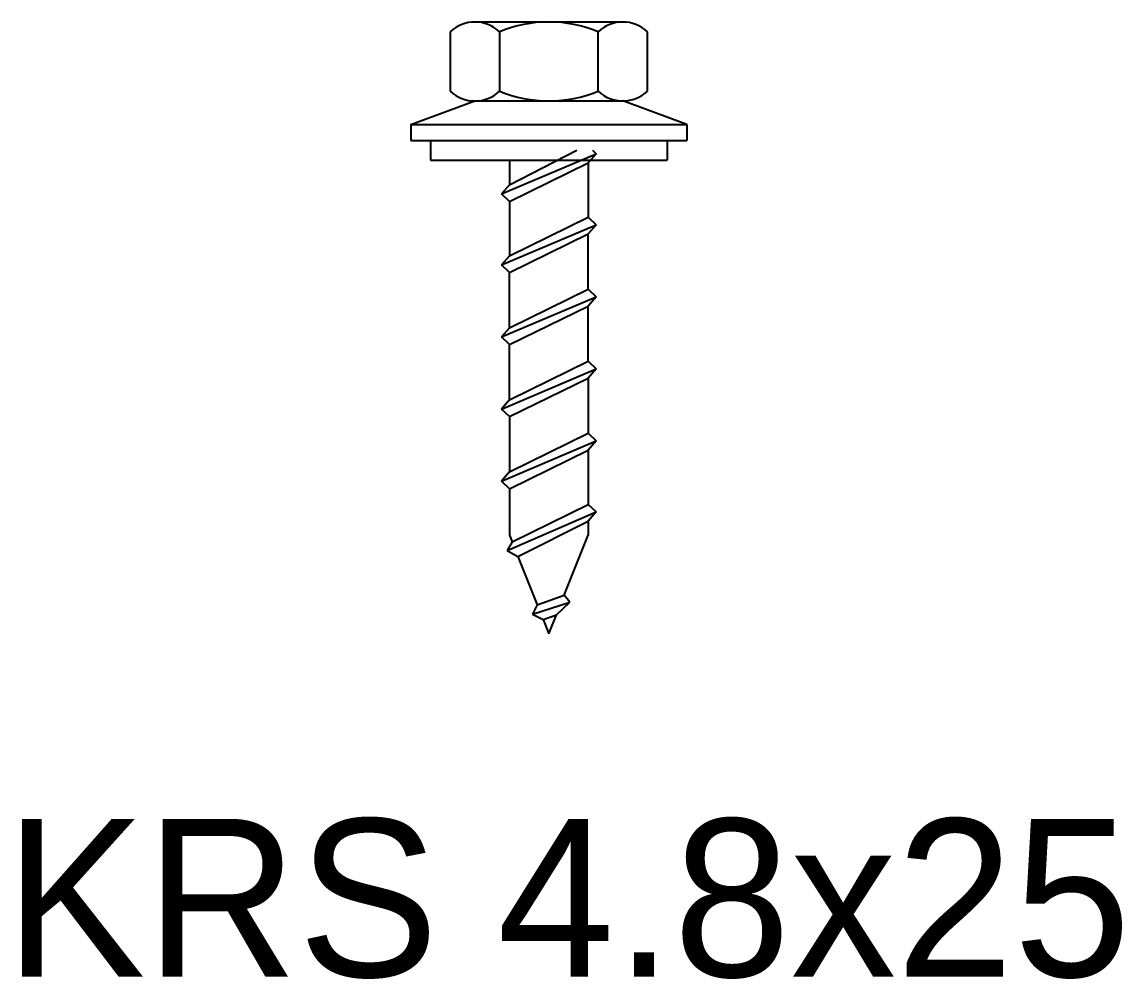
# Model space of a CAD drawing. Extents: x -395 to 1364, y -31 to 719.
# Drawn here: x 180.8 to 236.5, y 354.4 to 402.9 of the extents above; entities that cross this region are included whole.
import ezdxf

# ---------------------------------------------------------------- set-up
doc = ezdxf.new("R2010")
doc.units = 0
doc.layers.get('0').update_dxf_attribs({"linetype": 'CONTINUOUS'})

msp = doc.modelspace()

# ---------------------------------------------------------------- linework, layer by layer
for p, q in [((203.713, 402.938), (211.213, 402.938)), ((202.463, 402.438), (202.463, 399.438)), ((204.963, 402.438), (204.963, 399.438)), ((209.963, 399.438), (209.963, 402.438)), ((212.463, 399.438), (212.463, 402.438)), ((200.463, 397.738), (203.713, 398.938)), ((203.713, 398.938), (211.213, 398.938)), ((214.463, 397.738), (211.213, 398.938)), ((200.463, 397.738), (214.463, 397.738)), ((200.463, 397.738), (200.463, 396.938)), ((214.463, 397.738), (214.463, 396.938)), ((200.463, 396.938), (214.463, 396.938)), ((201.463, 396.938), (201.463, 395.938)), ((213.463, 396.938), (213.463, 395.938)), ((201.463, 395.938), (213.463, 395.938)), ((205.063, 394.227), (209.863, 396.261)), ((205.463, 394.692), (208.885, 396.438)), ((205.463, 395.938), (205.463, 394.692)), ((209.863, 396.261), (209.463, 395.797)), ((209.681, 396.438), (209.863, 396.261)), ((205.463, 393.841), (209.463, 395.797)), ((209.463, 395.797), (209.463, 393.048)), ((205.463, 394.692), (205.063, 394.227)), ((205.463, 393.841), (205.063, 394.227)), ((205.463, 393.841), (205.463, 391.092)), ((205.063, 390.627), (209.863, 392.661)), ((205.463, 391.092), (209.463, 393.048)), ((209.463, 393.048), (209.863, 392.661)), ((209.863, 392.661), (209.463, 392.197)), ((205.463, 390.241), (209.463, 392.197)), ((209.463, 389.397), (209.463, 392.197)), ((205.463, 391.092), (205.063, 390.627)), ((205.463, 390.241), (205.063, 390.627)), ((205.463, 387.441), (205.463, 390.241)), ((205.463, 387.441), (209.463, 389.397)), ((209.463, 389.397), (209.863, 389.01)), ((205.063, 386.976), (209.863, 389.01)), ((209.863, 389.01), (209.463, 388.545)), ((205.463, 386.589), (209.463, 388.545)), ((209.463, 385.745), (209.463, 388.545)), ((205.463, 387.441), (205.063, 386.976)), ((205.463, 386.589), (205.063, 386.976)), ((205.463, 383.789), (205.463, 386.589)), ((205.063, 383.324), (209.863, 385.359)), ((205.463, 383.789), (209.463, 385.745)), ((209.463, 385.745), (209.863, 385.359)), ((209.863, 385.359), (209.463, 384.894)), ((205.463, 382.938), (209.463, 384.894)), ((209.463, 384.894), (209.463, 382.094)), ((205.463, 383.789), (205.063, 383.324)), ((205.463, 382.938), (205.063, 383.324)), ((205.463, 382.938), (205.463, 380.138)), ((205.463, 380.138), (209.463, 382.094)), ((209.463, 382.094), (209.863, 381.707)), ((205.063, 379.673), (209.863, 381.707)), ((209.863, 381.707), (209.463, 381.243)), ((205.463, 379.287), (209.463, 381.243)), ((209.463, 381.243), (209.463, 378.494)), ((205.463, 380.138), (205.063, 379.673)), ((205.463, 379.287), (205.063, 379.673)), ((205.463, 379.287), (205.463, 376.938)), ((205.343, 376.162), (209.863, 378.107)), ((205.603, 376.589), (209.463, 378.494)), ((209.463, 378.494), (209.863, 378.107)), ((209.863, 378.107), (209.463, 377.643)), ((205.9, 375.846), (209.463, 377.643)), ((209.463, 377.643), (209.463, 376.938)), ((205.603, 376.589), (205.343, 376.162)), ((205.463, 376.938), (205.603, 376.589)), ((208.248, 373.9), (209.463, 376.938)), ((205.343, 376.162), (205.9, 375.846)), ((205.9, 375.846), (206.878, 373.401)), ((206.878, 373.401), (208.248, 373.9)), ((208.531, 373.53), (208.248, 373.9)), ((206.638, 372.925), (208.531, 373.53)), ((206.878, 373.401), (206.638, 372.925)), ((207.85, 372.904), (208.531, 373.53)), ((206.638, 372.925), (207.175, 372.658)), ((207.175, 372.658), (207.85, 372.904)), ((207.175, 372.658), (207.463, 371.938)), ((207.463, 371.938), (207.85, 372.904))]:
    msp.add_line(p, q)
for centre, radius, start, end in [((203.713, 401.125), 1.812, 46.3972, 133.6028), ((207.463, 396.438), 6.5, 67.3801, 112.6199), ((211.213, 401.125), 1.812, 46.3972, 133.6028), ((203.713, 400.75), 1.813, 226.3972, 313.6028), ((207.463, 405.438), 6.5, 247.3801, 292.6199), ((211.213, 400.75), 1.812, 226.3972, 313.6028)]:
    msp.add_arc(centre, radius, start, end)

# ---------------------------------------------------------------- texts
msp.add_text('KRS 4.8х25', height=8).set_placement((179.879, 354.555))

doc.saveas('drawing.dxf')
